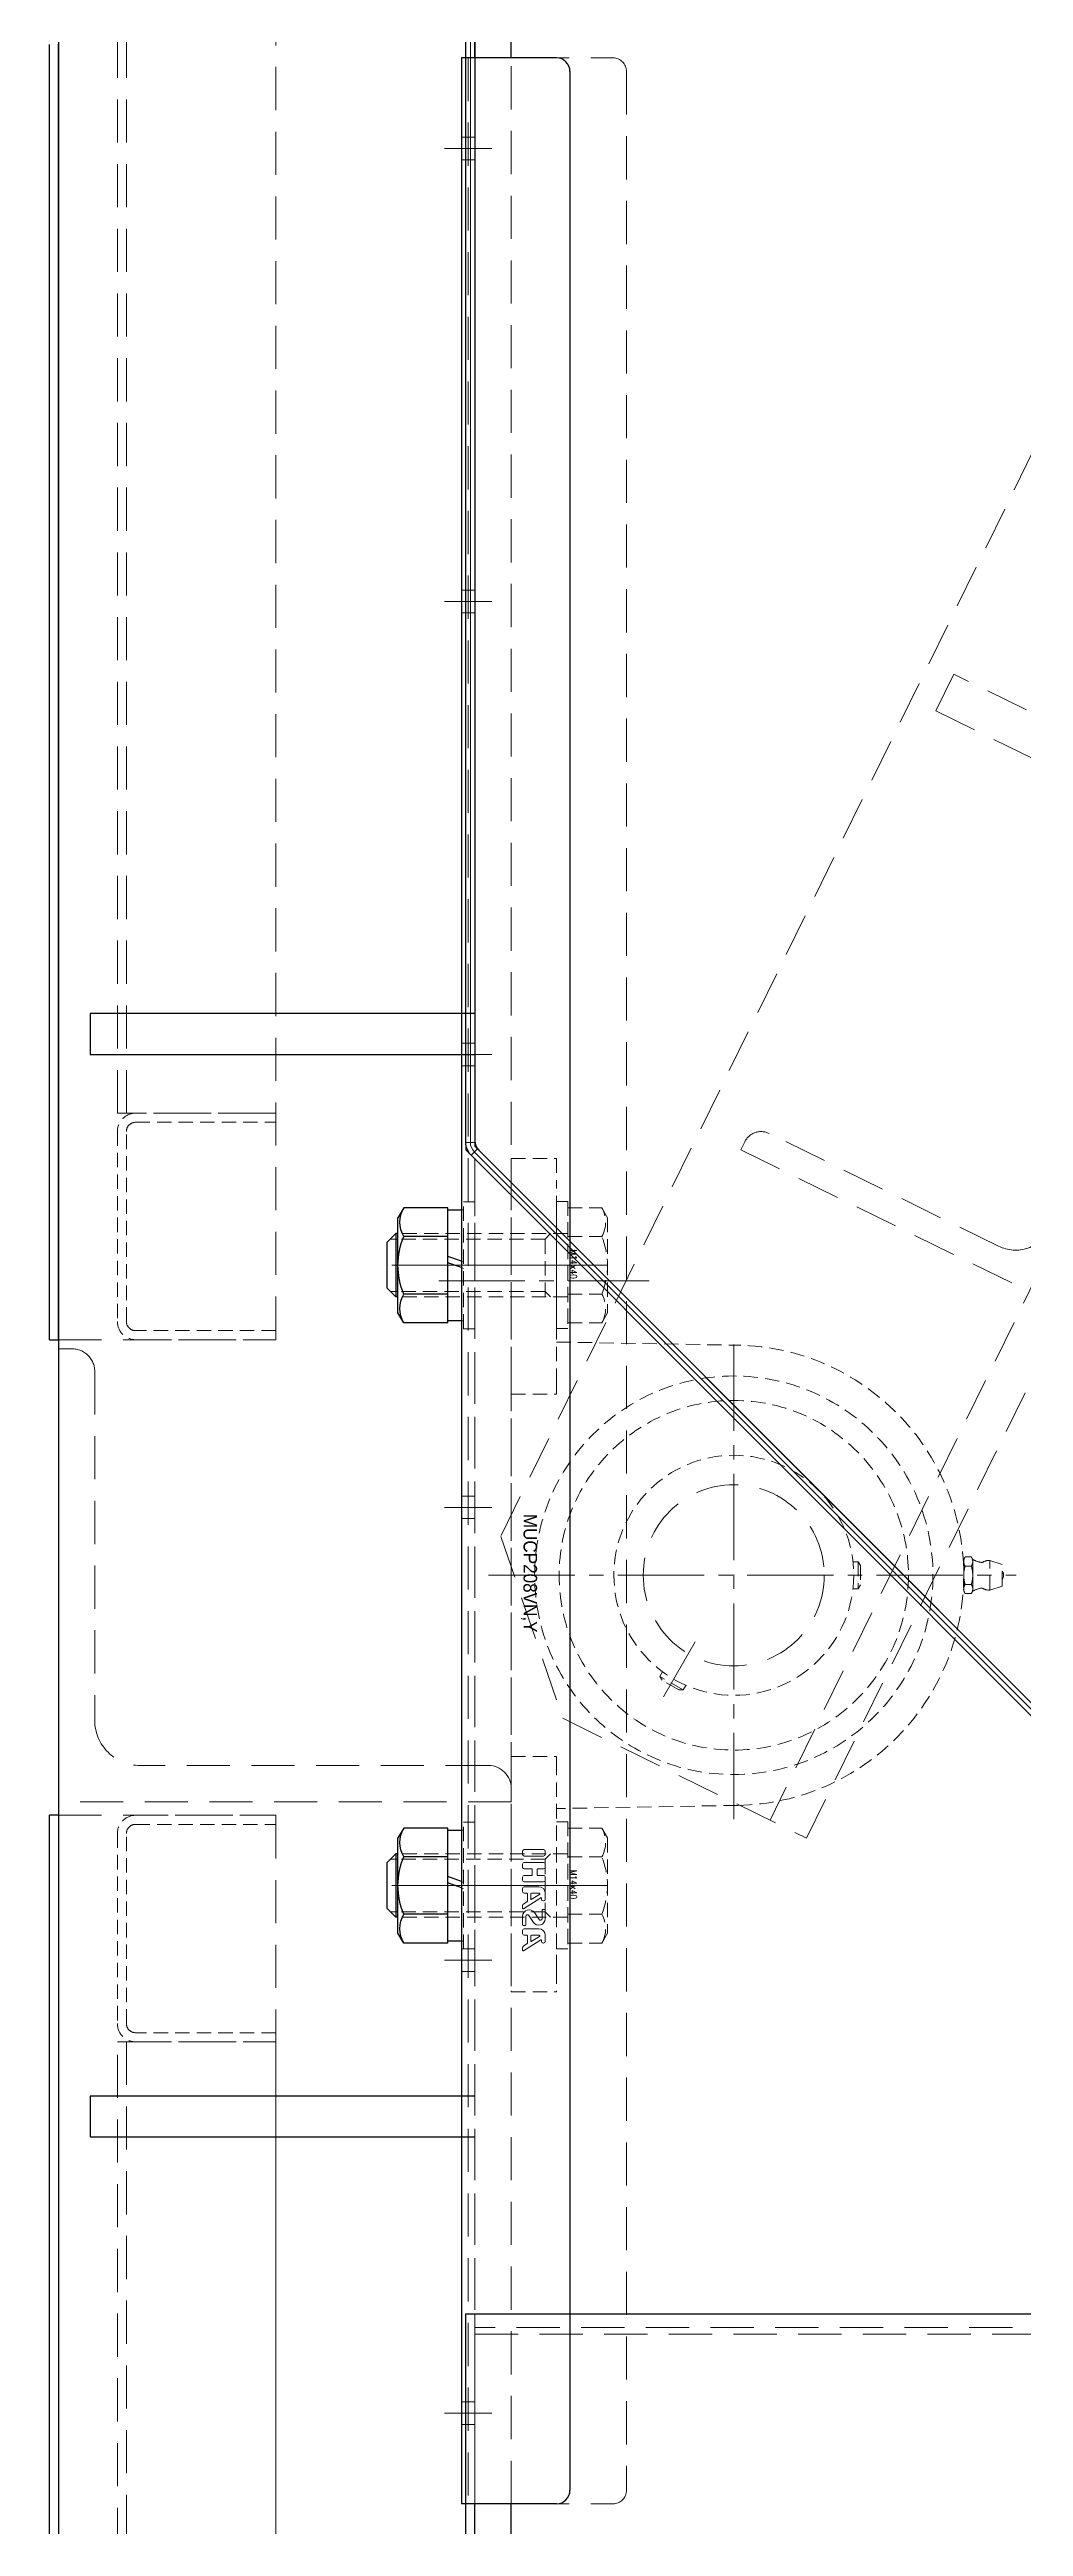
# Model space of a CAD drawing. Header units: millimetres. Extents: x 0 to 51411, y 0 to 16902.
# Drawn here: x 7161 to 7376, y 15251 to 15798 of the extents above; entities that cross this region are included whole.
import ezdxf

# ---------------------------------------------------------------- set-up
doc = ezdxf.new("R2010")
doc.units = ezdxf.units.MM
doc.linetypes.add('CENTER2', pattern=[28.575, 19.05, -3.175, 3.175, -3.175])
doc.linetypes.add('HIDDEN2', pattern=[4.7625, 3.175, -1.5875])
for name, color, linetype, lineweight in [('01_外形線', 7, 'Continuous', 25), ('02_細線', 5, 'Continuous', 13), ('03_かくれ線', 6, 'HIDDEN2', 13), ('04_中心線', 1, 'CENTER2', 9)]:
    doc.layers.add(name, color=color, linetype=linetype, lineweight=lineweight)
doc.layers.add('10_補助線', color=8, linetype='Continuous', lineweight=13, plot=False)
doc.styles.get("Standard").update_dxf_attribs({"font": 'arial.ttf'})
doc.styles.add('寸法用', font='simplex.shx', dxfattribs={"width": 0.8, "bigfont": '@extfont2.shx'})

msp = doc.modelspace()

# ---------------------------------------------------------------- linework, layer by layer
at = {"layer": '01_外形線'}
for p, q in [((7161.237, 15512.92), (7161.237, 15798.91)), ((7163.237, 15800.91), (7163.237, 13300.91)), ((7163.237, 15512.92), (7163.237, 15798.91)), ((7255.237, 15795.91), (7255.237, 15800.91)), ((7263.237, 15795.91), (7263.237, 15800.91)), ((7252.237, 15795.91), (7252.237, 15255.91)), ((7273.237, 15795.91), (7252.237, 15795.91)), ((7276.237, 15792.91), (7276.237, 15258.91)), ((7161.237, 15512.92), (7163.237, 15512.92)), ((7161.237, 13793.92), (7161.237, 15407.92)), ((7163.237, 15407.92), (7161.237, 15407.92)), ((7163.237, 15407.92), (7163.237, 13793.92)), ((7273.237, 15255.91), (7252.237, 15255.91)), ((7255.237, 14925.91), (7255.237, 15255.91)), ((7263.237, 14925.91), (7263.237, 15255.91))]:
    msp.add_line(p, q, dxfattribs=at)
at = {"layer": '01_外形線', "color": 4}
for p, q in [((7253.237, 14861.871), (7253.237, 15297.871)), ((7253.237, 15297.871), (7459.712, 15297.871))]:
    msp.add_line(p, q, dxfattribs=at)
msp.add_lwpolyline([(7255.237, 15556.482, 0.1989124), (7255.823, 15555.068), (7459.712, 15351.178), (7458.298, 15349.764), (7254.409, 15553.653, -0.1989124), (7253.237, 15556.482), (7253.237, 15854.825), (7253.237, 15934.825), (7255.237, 15934.825), (7255.237, 15854.825)], format="xyb", close=True, dxfattribs=at)
msp.add_lwpolyline([(7255.237, 15854.825), (7255.237, 15556.896, 0.1989124), (7256.116, 15554.775), (7456.066, 15354.825), (7823.237, 15354.825), (7823.237, 15357.825), (7931.237, 15357.825), (7931.237, 15854.825)], format="xyb", dxfattribs=at)
at = {"layer": '01_外形線'}
for points in [[(7255.237, 15584.91), (7170.237, 15584.91), (7170.237, 15575.91), (7255.237, 15575.91)], [(7255.237, 15345.91), (7170.237, 15345.91), (7170.237, 15336.91), (7255.237, 15336.91)]]:
    msp.add_lwpolyline(points, dxfattribs=at)
at = {"layer": '01_外形線', "transparency": 33554495}
for points in [[(7239.508, 15542.054), (7238.237, 15539.852)], [(7249.237, 15542.054), (7239.508, 15542.054)], [(7249.237, 15516.65), (7249.237, 15542.054)], [(7249.237, 15531.326), (7249.237, 15541.602)], [(7249.237, 15541.602), (7252.237, 15541.602)], [(7237.737, 15536.352), (7235.737, 15534.352)], [(7238.237, 15536.352), (7237.737, 15536.352)], [(7237.737, 15536.352), (7237.737, 15522.352)], [(7238.237, 15518.852), (7238.237, 15539.852)], [(7235.737, 15534.352), (7235.737, 15524.352)], [(7249.237, 15535.703), (7239.508, 15535.703)], [(7252.237, 15530.234), (7249.237, 15531.326)], [(7249.237, 15517.102), (7249.237, 15529.926)], [(7252.237, 15528.834), (7249.237, 15529.926)], [(7237.737, 15522.352), (7235.737, 15524.352)], [(7238.237, 15522.352), (7237.737, 15522.352)], [(7249.237, 15523.001), (7239.508, 15523.001)], [(7239.508, 15516.65), (7238.237, 15518.852)], [(7249.237, 15516.65), (7239.508, 15516.65)], [(7252.237, 15517.102), (7249.237, 15517.102)], [(7239.508, 15405.112), (7238.237, 15402.91)], [(7249.237, 15405.112), (7239.508, 15405.112)], [(7249.237, 15379.708), (7249.237, 15405.112)], [(7237.737, 15399.41), (7235.737, 15397.41)], [(7238.237, 15399.41), (7237.737, 15399.41)], [(7237.737, 15399.41), (7237.737, 15385.41)], [(7238.237, 15381.91), (7238.237, 15402.91)], [(7249.237, 15394.384), (7249.237, 15404.66)], [(7249.237, 15404.66), (7252.237, 15404.66)], [(7235.737, 15397.41), (7235.737, 15387.41)], [(7249.237, 15398.761), (7239.508, 15398.761)], [(7252.237, 15393.292), (7249.237, 15394.384)], [(7249.237, 15380.16), (7249.237, 15392.984)], [(7252.237, 15391.892), (7249.237, 15392.984)], [(7237.737, 15385.41), (7235.737, 15387.41)], [(7238.237, 15385.41), (7237.737, 15385.41)], [(7249.237, 15386.059), (7239.508, 15386.059)], [(7239.508, 15379.708), (7238.237, 15381.91)], [(7249.237, 15379.708), (7239.508, 15379.708)], [(7252.237, 15380.16), (7249.237, 15380.16)]]:
    msp.add_lwpolyline(points, dxfattribs=at)
for points in [[(7239.508, 15535.703, -0.2679491), (7239.508, 15542.054)], [(7239.508, 15523.001, -0.2001545), (7239.508, 15535.703)], [(7239.508, 15516.65, -0.2679491), (7239.508, 15523.001)], [(7239.508, 15398.761, -0.2679491), (7239.508, 15405.112)], [(7239.508, 15386.059, -0.2001545), (7239.508, 15398.761)], [(7239.508, 15379.708, -0.2679491), (7239.508, 15386.059)]]:
    msp.add_lwpolyline(points, format="xyb", dxfattribs=at)
at = {"layer": '01_外形線'}
for centre, start, end in [((7273.237, 15792.91), 0, 90), ((7273.237, 15258.91), 270, 0)]:
    msp.add_arc(centre, 3, start, end, dxfattribs=at)
at = {"layer": '02_細線', "transparency": 33554495}
for points in [[(7238.237, 15535.152), (7236.537, 15535.152)], [(7238.237, 15523.552), (7236.537, 15523.552)], [(7238.237, 15398.21), (7236.537, 15398.21)], [(7238.237, 15386.61), (7236.537, 15386.61)]]:
    msp.add_lwpolyline(points, dxfattribs=at)
at = {"layer": '03_かくれ線', "ltscale": 3}
for p, q in [((7211.237, 15512.92), (7211.237, 15850.92)), ((7176.237, 15562.92), (7176.237, 15800.91)), ((7178.237, 15562.92), (7178.237, 15800.91)), ((7252.237, 15795.91), (7285.737, 15795.91)), ((7253.737, 15795.91), (7253.737, 15255.91)), ((7255.237, 15795.91), (7255.237, 15255.91)), ((7255.237, 15255.91), (7255.237, 15795.91)), ((7263.237, 15255.91), (7263.237, 15795.91)), ((7288.737, 15792.91), (7288.737, 15258.91)), ((7211.237, 15562.92), (7176.237, 15562.92)), ((7163.237, 15512.92), (7211.237, 15512.92)), ((7163.237, 15510.91), (7166.237, 15510.91)), ((7171.237, 15505.91), (7171.237, 15428.91)), ((7258.237, 15418.91), (7181.237, 15418.91)), ((7263.237, 15410.91), (7163.237, 15410.91)), ((7263.237, 15413.91), (7263.237, 15410.91)), ((7163.237, 15407.92), (7211.237, 15407.92)), ((7211.237, 15407.92), (7211.237, 13985.92)), ((7178.237, 15357.92), (7178.237, 15016.92)), ((7252.237, 15255.91), (7285.737, 15255.91))]:
    msp.add_line(p, q, dxfattribs=at)
at = {"layer": '03_かくれ線'}
for p, q in [((7252.237, 15778.41), (7255.237, 15778.41)), ((7252.237, 15773.41), (7255.237, 15773.41)), ((7252.237, 15678.41), (7255.237, 15678.41)), ((7252.237, 15673.41), (7255.237, 15673.41)), ((7252.237, 15578.41), (7255.237, 15578.41)), ((7252.237, 15573.41), (7255.237, 15573.41)), ((7252.237, 15478.41), (7255.237, 15478.41)), ((7252.237, 15473.41), (7255.237, 15473.41)), ((7252.237, 15378.41), (7255.237, 15378.41)), ((7252.237, 15378.41), (7255.237, 15378.41)), ((7252.237, 15373.41), (7255.237, 15373.41)), ((7252.237, 15373.41), (7255.237, 15373.41)), ((7252.237, 15278.41), (7255.237, 15278.41)), ((7252.237, 15278.41), (7255.237, 15278.41)), ((7252.237, 15273.41), (7255.237, 15273.41)), ((7252.237, 15273.41), (7255.237, 15273.41))]:
    msp.add_line(p, q, dxfattribs=at)
at = {"layer": '03_かくれ線', "transparency": 33554495}
for p, q in [((7263.237, 15552.91), (7263.237, 15547.91)), ((7263.237, 15552.91), (7273.237, 15552.91)), ((7273.237, 15552.91), (7273.237, 15547.91)), ((7263.237, 15503.41), (7263.237, 15547.91)), ((7273.237, 15503.41), (7273.237, 15547.91)), ((7273.237, 15512.41), (7313.334, 15511.702)), ((7263.237, 15503.41), (7263.237, 15500.91)), ((7273.237, 15503.41), (7273.237, 15500.91)), ((7263.237, 15420.91), (7263.237, 15500.91)), ((7263.237, 15500.91), (7273.237, 15500.91)), ((7338.767, 15463.91), (7339.937, 15463.91)), ((7339.937, 15463.91), (7339.937, 15457.91)), ((7340.437, 15463.044), (7339.937, 15463.91)), ((7340.437, 15463.044), (7340.437, 15458.776)), ((7363.237, 15464.085), (7363.138, 15464.085)), ((7363.237, 15464.41), (7363.55, 15464.952)), ((7363.237, 15463.941), (7363.237, 15464.41)), ((7363.237, 15460.91), (7363.237, 15463.941)), ((7363.237, 15457.879), (7363.237, 15460.91)), ((7364.924, 15464.952), (7363.55, 15464.952)), ((7364.924, 15462.931), (7363.55, 15462.931)), ((7365.237, 15464.41), (7364.924, 15464.952)), ((7365.237, 15464.41), (7365.237, 15463.941)), ((7365.237, 15463.941), (7365.237, 15460.91)), ((7365.237, 15460.91), (7365.237, 15457.879)), ((7369.037, 15457.61), (7369.037, 15464.21)), ((7371.737, 15463.31), (7369.037, 15464.21)), ((7371.737, 15458.51), (7371.737, 15463.31)), ((7338.767, 15457.91), (7339.937, 15457.91)), ((7340.437, 15458.776), (7339.937, 15457.91)), ((7363.237, 15457.735), (7363.138, 15457.735)), ((7363.237, 15457.41), (7363.237, 15457.879)), ((7363.237, 15457.41), (7363.55, 15456.869)), ((7364.924, 15458.889), (7363.55, 15458.889)), ((7363.55, 15456.869), (7364.924, 15456.869)), ((7365.237, 15457.41), (7364.924, 15456.869)), ((7365.237, 15457.879), (7365.237, 15457.41)), ((7371.737, 15458.51), (7369.037, 15457.61)), ((7296.674, 15439.608), (7296.089, 15438.594)), ((7301.285, 15435.594), (7296.089, 15438.594)), ((7296.589, 15437.728), (7296.089, 15438.594)), ((7300.285, 15435.594), (7296.589, 15437.728)), ((7300.285, 15435.594), (7301.285, 15435.594)), ((7301.87, 15436.608), (7301.285, 15435.594)), ((7263.237, 15420.91), (7263.237, 15418.41)), ((7263.237, 15420.91), (7273.237, 15420.91)), ((7263.237, 15373.91), (7263.237, 15418.41)), ((7273.237, 15420.91), (7273.237, 15418.41)), ((7273.237, 15373.91), (7273.237, 15418.41)), ((7313.334, 15410.118), (7273.237, 15409.41)), ((7263.237, 15373.91), (7263.237, 15368.91)), ((7273.237, 15373.91), (7273.237, 15368.91)), ((7263.237, 15368.91), (7273.237, 15368.91))]:
    msp.add_line(p, q, dxfattribs=at)
at = {"layer": '03_かくれ線', "color": 4, "ltscale": 3}
msp.add_line((7255.237, 14861.871), (7255.237, 15297.871), dxfattribs=at)
at = {"layer": '03_かくれ線', "ltscale": 3, "transparency": 33554495}
for points in [[(7422.654, 15798.91), (7260.943, 15469.477), (7274.654, 15429.328), (7328.515, 15402.889), (7522.913, 15798.91)], [(7512.887, 15798.91), (7320.436, 15406.854)], [(7428.395, 15626.786), (7361.069, 15659.835), (7357.103, 15651.755), (7424.429, 15618.707)]]:
    msp.add_lwpolyline(points, dxfattribs=at)
msp.add_lwpolyline([(7412.564, 15589.997, 0.4142136), (7407.211, 15588.169), (7382.314, 15537.45, -0.4142136), (7370.939, 15533.566), (7320.22, 15558.462, 0.4142136), (7314.866, 15556.634), (7313.985, 15554.839), (7381.311, 15521.79), (7414.36, 15589.116)], format="xyb", close=True, dxfattribs=at)
at = {"layer": '03_かくれ線'}
for points in [[(7211.237, 15562.92), (7180.237, 15562.92, 0.4142136), (7176.237, 15558.92), (7176.237, 15516.92, 0.4142136), (7180.237, 15512.92), (7211.237, 15512.92), (7211.237, 15514.92), (7180.237, 15514.92, -0.4142136), (7178.237, 15516.92), (7178.237, 15558.92, -0.4142136), (7180.237, 15560.92), (7211.237, 15560.92), (7211.237, 15562.92)], [(7211.237, 15407.92), (7180.237, 15407.92, 0.4142136), (7176.237, 15403.92), (7176.237, 15361.92, 0.4142136), (7180.237, 15357.92), (7211.237, 15357.92), (7211.237, 15359.92), (7180.237, 15359.92, -0.4142136), (7178.237, 15361.92), (7178.237, 15403.92, -0.4142136), (7180.237, 15405.92), (7211.237, 15405.92), (7211.237, 15407.92)]]:
    msp.add_lwpolyline(points, format="xyb", dxfattribs=at)
at = {"layer": '03_かくれ線', "transparency": 33554495}
for points in [[(7252.237, 15541.602), (7252.737, 15541.602)], [(7275.737, 15542.054), (7283.266, 15542.054)], [(7275.737, 15516.65), (7275.737, 15542.054)], [(7283.266, 15542.054), (7284.537, 15539.852)], [(7275.737, 15536.352), (7238.237, 15536.352)], [(7270.737, 15522.352), (7270.737, 15536.352)], [(7270.737, 15535.152), (7271.937, 15536.352)], [(7284.537, 15539.852), (7284.537, 15518.852)], [(7270.737, 15535.152), (7238.237, 15535.152)], [(7275.737, 15535.703), (7283.266, 15535.703)], [(7252.737, 15530.052), (7252.237, 15530.234)], [(7252.737, 15528.652), (7252.237, 15528.834)], [(7270.737, 15523.552), (7238.237, 15523.552)], [(7275.737, 15522.352), (7238.237, 15522.352)], [(7270.737, 15523.552), (7271.937, 15522.352)], [(7275.737, 15523.001), (7283.266, 15523.001)], [(7252.737, 15517.102), (7252.237, 15517.102)], [(7275.737, 15516.65), (7283.266, 15516.65)], [(7283.266, 15516.65), (7284.537, 15518.852)], [(7275.737, 15405.112), (7283.266, 15405.112)], [(7275.737, 15379.708), (7275.737, 15405.112)], [(7283.266, 15405.112), (7284.537, 15402.91)], [(7275.737, 15399.41), (7238.237, 15399.41)], [(7252.237, 15404.66), (7252.737, 15404.66)], [(7270.737, 15385.41), (7270.737, 15399.41)], [(7270.737, 15398.21), (7271.937, 15399.41)], [(7284.537, 15402.91), (7284.537, 15381.91)], [(7270.737, 15398.21), (7238.237, 15398.21)], [(7275.737, 15398.761), (7283.266, 15398.761)], [(7252.737, 15393.11), (7252.237, 15393.292)], [(7252.737, 15391.71), (7252.237, 15391.892)], [(7270.737, 15386.61), (7238.237, 15386.61)], [(7275.737, 15385.41), (7238.237, 15385.41)], [(7270.737, 15386.61), (7271.937, 15385.41)], [(7275.737, 15386.059), (7283.266, 15386.059)], [(7252.737, 15380.16), (7252.237, 15380.16)], [(7275.737, 15379.708), (7283.266, 15379.708)], [(7283.266, 15379.708), (7284.537, 15381.91)]]:
    msp.add_lwpolyline(points, dxfattribs=at)
for points in [[(7255.237, 15543.352), (7255.237, 15515.352), (7252.737, 15515.352), (7252.737, 15543.352)], [(7273.237, 15515.41), (7273.237, 15543.41), (7275.737, 15543.41), (7275.737, 15515.41)], [(7255.237, 15406.41), (7255.237, 15378.41), (7252.737, 15378.41), (7252.737, 15406.41)], [(7273.237, 15378.468), (7273.237, 15406.468), (7275.737, 15406.468), (7275.737, 15378.468)]]:
    msp.add_lwpolyline(points, close=True, dxfattribs=at)
for points in [[(7283.266, 15542.054, -0.2679491), (7283.266, 15535.703)], [(7283.266, 15535.703, -0.2001545), (7283.266, 15523.001)], [(7283.266, 15523.001, -0.2679491), (7283.266, 15516.65)], [(7283.266, 15405.112, -0.2679491), (7283.266, 15398.761)], [(7283.266, 15398.761, -0.2001545), (7283.266, 15386.059)], [(7283.266, 15386.059, -0.2679491), (7283.266, 15379.708)]]:
    msp.add_lwpolyline(points, format="xyb", dxfattribs=at)
at = {"layer": '03_かくれ線', "ltscale": 3}
msp.add_lwpolyline([(7211.237, 15357.92), (7211.237, 15016.92), (7176.237, 15016.92), (7176.237, 15357.92)], close=True, dxfattribs=at)
at = {"layer": '03_かくれ線', "color": 4, "ltscale": 3}
msp.add_lwpolyline([(7459.712, 15294.871), (7255.237, 15294.871), (7255.237, 15293.371), (7823.237, 15293.371)], dxfattribs=at)
at = {"layer": '03_かくれ線', "transparency": 33554495}
for radius in [44, 38.597, 38.597, 26.5]:
    msp.add_circle((7312.437, 15460.91), radius, dxfattribs=at)
at = {"layer": '03_かくれ線', "ltscale": 3, "transparency": 33554495}
msp.add_circle((7312.437, 15460.91), 20, dxfattribs=at)
at = {"layer": '03_かくれ線', "ltscale": 3}
for centre, radius, start, end in [((7285.737, 15792.91), 3, 0, 90), ((7166.237, 15505.91), 5, 0, 94.03841), ((7181.237, 15428.91), 10, 180, 270), ((7258.237, 15413.91), 5, 360, 90), ((7285.737, 15258.91), 3, 270, 0)]:
    msp.add_arc(centre, radius, start, end, dxfattribs=at)
at = {"layer": '03_かくれ線', "transparency": 33554495}
for centre, radius, start, end in [((7312.437, 15460.91), 50.8, 271.01146, 88.98854), ((7368.168, 15469.646), 6, 240.76098, 258.65336), ((7367.145, 15464.547), 0.8, 258.65336, 297.48703), ((7369.037, 15460.91), 3.3, 90, 117.48703), ((7370.45, 15460.91), 1.588, 324.19606, 35.80394), ((7368.168, 15452.175), 6, 101.34664, 119.23902), ((7367.145, 15457.273), 0.8, 62.51297, 101.34664), ((7369.037, 15460.91), 3.3, 242.51297, 270)]:
    msp.add_arc(centre, radius, start, end, dxfattribs=at)
for points, weights in [([(7363.237, 15463.941), (7363.237, 15464.41), (7363.55, 15464.952)], [1, 1.07194812406, 1.06657306684]), ([(7363.55, 15462.931), (7363.237, 15463.472), (7363.237, 15463.941)], [1.06657306684, 1.07194812406, 1]), ([(7363.237, 15460.91), (7363.237, 15461.848), (7363.55, 15462.931)], [1, 1.07194812406, 1.06657306684]), ([(7363.55, 15458.889), (7363.237, 15459.972), (7363.237, 15460.91)], [1.06657306684, 1.07194812406, 1]), ([(7364.924, 15464.952), (7365.237, 15464.41), (7365.237, 15463.941)], [1.06657306684, 1.07194812406, 1]), ([(7365.237, 15463.941), (7365.237, 15463.472), (7364.924, 15462.931)], [1, 1.07194812406, 1.06657306684]), ([(7364.924, 15462.931), (7365.237, 15461.848), (7365.237, 15460.91)], [1.06657306684, 1.07194812406, 1]), ([(7365.237, 15460.91), (7365.237, 15459.972), (7364.924, 15458.889)], [1, 1.07194812406, 1.06657306684]), ([(7363.237, 15457.879), (7363.237, 15458.348), (7363.55, 15458.889)], [1, 1.07194812406, 1.06657306684]), ([(7363.55, 15456.869), (7363.237, 15457.41), (7363.237, 15457.879)], [1.06657306684, 1.07194812406, 1]), ([(7364.924, 15458.889), (7365.237, 15458.348), (7365.237, 15457.879)], [1.06657306684, 1.07194812406, 1]), ([(7365.237, 15457.879), (7365.237, 15457.41), (7364.924, 15456.869)], [1, 1.07194812406, 1.06657306684])]:
    msp.add_rational_spline(points, weights, degree=2, dxfattribs=at)
at = {"layer": '04_中心線'}
for p, q in [((7248.487, 15775.91), (7258.987, 15775.91)), ((7248.487, 15675.91), (7258.987, 15675.91)), ((7248.487, 15575.91), (7258.987, 15575.91)), ((7244.115, 15529.41), (7274.515, 15529.41)), ((7247.237, 15525.91), (7293.737, 15525.91)), ((7248.487, 15475.91), (7258.987, 15475.91)), ((7244.115, 15392.41), (7274.515, 15392.41)), ((7248.487, 15375.91), (7258.987, 15375.91)), ((7248.487, 15375.91), (7258.987, 15375.91)), ((7248.487, 15275.91), (7258.987, 15275.91)), ((7248.487, 15275.91), (7258.987, 15275.91))]:
    msp.add_line(p, q, dxfattribs=at)
at = {"layer": '04_中心線', "transparency": 33554495}
for p, q in [((7280.237, 15529.41), (7258.237, 15529.41)), ((7312.437, 15407.085), (7312.437, 15514.736)), ((7258.237, 15460.91), (7374.837, 15460.91)), ((7296.937, 15434.063), (7303.937, 15446.188)), ((7280.237, 15392.41), (7258.237, 15392.41))]:
    msp.add_line(p, q, dxfattribs=at)
for points in [[(7284.537, 15529.352), (7235.737, 15529.352)], [(7284.537, 15392.41), (7235.737, 15392.41)]]:
    msp.add_lwpolyline(points, dxfattribs=at)
at = {"layer": '10_補助線', "color": 4}
for p, q in [((7254.237, 15934.825), (7254.237, 15556.482)), ((7253.237, 15556.482), (7255.237, 15556.482)), ((7254.409, 15553.653), (7255.823, 15555.068)), ((7255.116, 15554.361), (7459.005, 15350.471))]:
    msp.add_line(p, q, dxfattribs=at)
at = {"layer": '10_補助線', "transparency": 33554495}
for p, q in [((7265.776, 15400.001), (7265.776, 15399.287)), ((7270.418, 15400.358), (7266.133, 15400.358)), ((7270.776, 15399.287), (7270.776, 15400.001)), ((7265.776, 15396.43), (7265.776, 15397.144)), ((7265.776, 15393.573), (7265.776, 15394.287)), ((7266.133, 15398.93), (7270.418, 15398.93)), ((7266.133, 15397.501), (7270.418, 15397.501)), ((7267.776, 15396.073), (7266.133, 15396.073)), ((7266.133, 15394.644), (7267.776, 15394.644)), ((7267.918, 15394.787), (7267.918, 15395.93)), ((7268.99, 15395.93), (7268.99, 15394.787)), ((7270.418, 15396.073), (7269.133, 15396.073)), ((7269.133, 15394.644), (7270.418, 15394.644)), ((7270.776, 15397.144), (7270.776, 15396.43)), ((7270.776, 15394.287), (7270.776, 15393.573)), ((7265.776, 15391.073), (7265.776, 15391.787)), ((7265.935, 15388.321), (7266.815, 15388.908)), ((7269.836, 15389.728), (7265.995, 15387.284)), ((7270.418, 15393.215), (7266.133, 15393.215)), ((7266.133, 15392.144), (7269.347, 15392.144)), ((7266.704, 15390.715), (7266.133, 15390.715)), ((7266.847, 15388.968), (7266.847, 15390.573)), ((7267.561, 15389.413), (7267.561, 15390.573)), ((7269.5, 15390.45), (7267.67, 15389.352)), ((7267.704, 15390.715), (7269.427, 15390.715)), ((7269.946, 15389.366), (7269.946, 15389.668)), ((7270.418, 15389.008), (7270.303, 15389.008)), ((7270.776, 15390.715), (7270.776, 15389.366)), ((7265.776, 15387.404), (7265.776, 15388.024)), ((7265.776, 15385.64), (7265.776, 15383.715)), ((7265.918, 15383.573), (7266.347, 15383.573)), ((7266.49, 15383.715), (7266.49, 15385.607)), ((7267.144, 15385.805), (7268.158, 15384.284)), ((7269.407, 15384.911), (7268.393, 15386.432)), ((7270.061, 15387.001), (7270.061, 15385.109)), ((7270.633, 15387.144), (7270.204, 15387.144)), ((7270.776, 15385.077), (7270.776, 15387.001)), ((7265.775, 15378.119), (7265.775, 15378.739)), ((7265.776, 15381.787), (7265.776, 15382.501)), ((7265.934, 15379.036), (7266.814, 15379.623)), ((7269.836, 15380.442), (7265.995, 15377.998)), ((7266.133, 15382.858), (7269.347, 15382.858)), ((7266.704, 15381.43), (7266.133, 15381.43)), ((7266.847, 15379.682), (7266.847, 15381.287)), ((7267.561, 15380.127), (7267.561, 15381.287)), ((7269.5, 15381.164), (7267.67, 15380.066)), ((7267.704, 15381.43), (7269.427, 15381.43)), ((7269.946, 15380.08), (7269.946, 15380.382)), ((7270.422, 15379.723), (7270.307, 15379.723)), ((7270.776, 15381.43), (7270.776, 15380.08))]:
    msp.add_line(p, q, dxfattribs=at)
at = {"layer": '10_補助線', "color": 4}
for points in [[(7253.237, 15556.482), (7253.237, 15554.825), (7254.409, 15553.653)], [(7255.237, 15556.896), (7255.237, 15555.653), (7256.116, 15554.775)], [(7255.237, 15556.482), (7255.237, 15555.653), (7255.823, 15555.068)]]:
    msp.add_lwpolyline(points, dxfattribs=at)
msp.add_arc((7257.237, 15556.482), 3, 180, 225, dxfattribs=at)
at = {"layer": '10_補助線', "transparency": 33554495}
for centre, radius, start, end in [((7266.133, 15400.001), 0.357, 90, 180), ((7270.418, 15400.001), 0.357, 0, 90), ((7266.133, 15399.287), 0.357, 180, 270), ((7266.133, 15397.144), 0.357, 90, 180), ((7266.133, 15396.43), 0.357, 180, 270), ((7266.133, 15394.287), 0.357, 90, 180), ((7267.776, 15395.93), 0.143, 0, 90), ((7267.776, 15394.787), 0.143, 270, 0), ((7269.133, 15395.93), 0.143, 90, 180), ((7269.133, 15394.787), 0.143, 180, 270), ((7270.418, 15399.287), 0.357, 270, 0), ((7270.418, 15397.144), 0.357, 0, 90), ((7270.418, 15396.43), 0.357, 270, 0), ((7270.418, 15394.287), 0.357, 0, 90), ((7266.133, 15393.573), 0.357, 180, 270), ((7266.133, 15391.787), 0.357, 90, 180), ((7266.133, 15391.073), 0.357, 180, 270), ((7266.704, 15390.573), 0.143, 0, 90), ((7266.776, 15388.968), 0.0714, 303.69007, 0), ((7267.704, 15390.573), 0.143, 90, 180), ((7267.633, 15389.413), 0.0714, 180, 300.96376), ((7269.347, 15390.715), 1.429, 0, 90), ((7269.427, 15390.573), 0.143, 300.96376, 90), ((7269.875, 15389.668), 0.0714, 0, 122.47119), ((7270.303, 15389.366), 0.357, 180, 270), ((7270.418, 15393.573), 0.357, 270, 0), ((7270.418, 15389.366), 0.357, 270, 0), ((7266.133, 15388.024), 0.357, 123.69007, 180), ((7265.918, 15387.404), 0.143, 180, 302.47119), ((7267.204, 15385.64), 1.429, 33.69007, 180), ((7265.918, 15383.715), 0.143, 180, 270), ((7266.347, 15383.715), 0.143, 270, 0), ((7266.847, 15385.607), 0.357, 33.69007, 180), ((7269.347, 15385.077), 1.429, 213.69007, 0), ((7269.704, 15385.109), 0.357, 213.69007, 0), ((7270.204, 15387.001), 0.143, 90, 180), ((7270.633, 15387.001), 0.143, 0, 90), ((7266.132, 15378.739), 0.357, 123.69007, 180), ((7266.133, 15382.501), 0.357, 90, 180), ((7266.133, 15381.787), 0.357, 180, 270), ((7265.918, 15378.119), 0.143, 180, 302.47119), ((7266.704, 15381.287), 0.143, 0, 90), ((7266.775, 15379.682), 0.0714, 303.69007, 0), ((7267.704, 15381.287), 0.143, 90, 180), ((7267.633, 15380.127), 0.0714, 180, 300.96376), ((7269.347, 15381.43), 1.429, 0, 90), ((7269.427, 15381.287), 0.143, 300.96376, 90), ((7269.875, 15380.382), 0.0714, 0, 122.47119), ((7270.303, 15380.08), 0.357, 180, 270), ((7270.418, 15380.08), 0.357, 270, 0)]:
    msp.add_arc(centre, radius, start, end, dxfattribs=at)

# ---------------------------------------------------------------- texts
at = {"layer": '03_かくれ線', "transparency": 33554495, "style": '寸法用', "width": 0.8}
for p in [(7276.237, 15532.827), (7276.237, 15395.885)]:
    msp.add_text('M14×40', height=1.5, rotation=270, dxfattribs=at).set_placement(p)
at = {"layer": '10_補助線', "transparency": 33554495, "width": 0.9}
msp.add_text('MUCP208VN,Y', height=3, rotation=270, dxfattribs=at).set_placement((7265.972, 15474.479))

doc.saveas('drawing.dxf')
